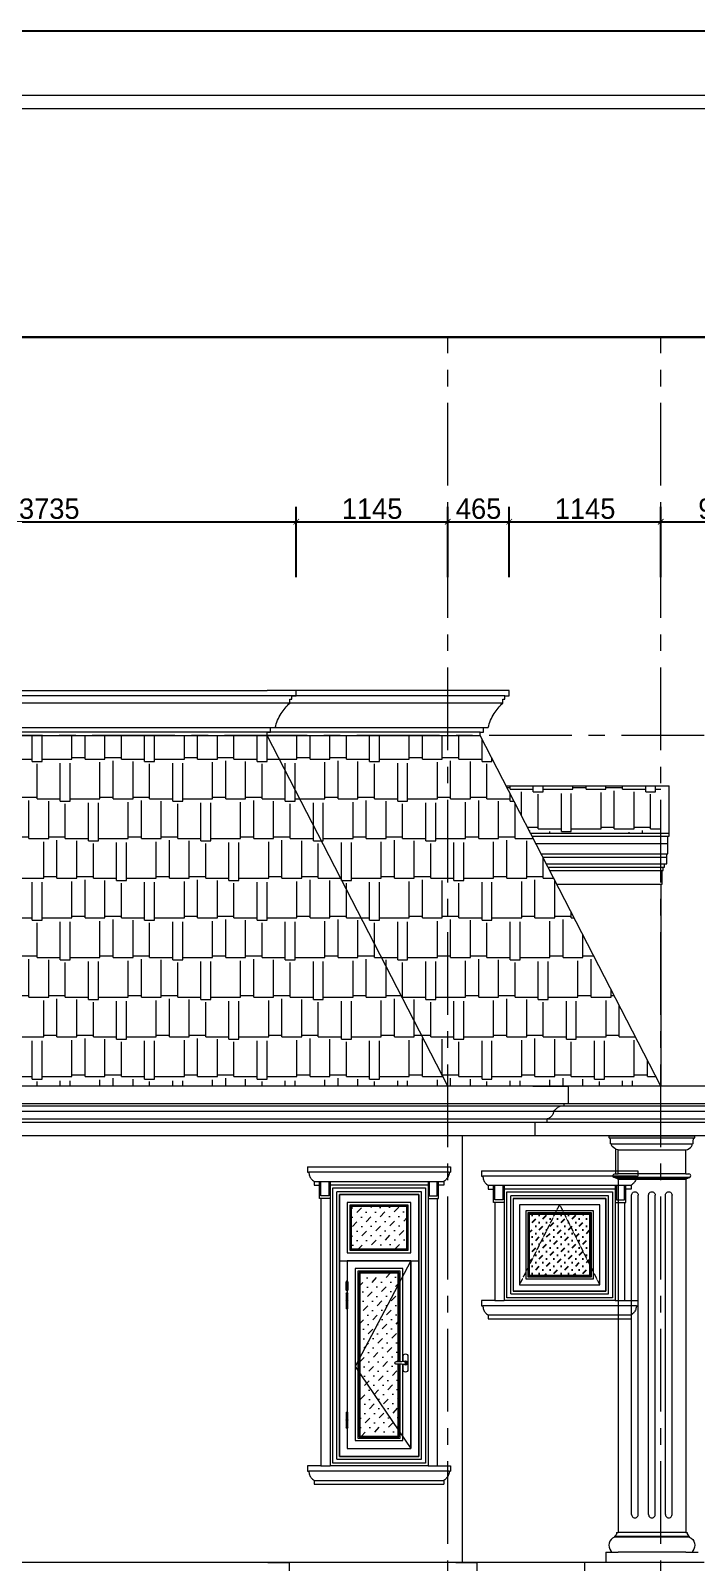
# Model space of a CAD drawing. Header units: millimetres. Extents: x 1832547 to 2001569, y -558009 to -417808.
# Drawn here: x 1925411 to 1930443, y -523644 to -512066 of the extents above; entities that cross this region are included whole.
import ezdxf

# ---------------------------------------------------------------- set-up
doc = ezdxf.new("R2010")
doc.units = ezdxf.units.MM
doc.header["$MEASUREMENT"] = 0
doc.linetypes.add('CENTER', pattern=[2, 1.25, -0.25, 0.25, -0.25])
doc.linetypes.add('HIDDEN', pattern=[9.525, 6.35, -3.175])
doc.layers.get('0').update_dxf_attribs({"linetype": 'CONTINUOUS'})
doc.layers.get('DEFPOINTS').update_dxf_attribs({"linetype": 'CONTINUOUS'})
for name, color, linetype, lineweight in [('CA. TUONG', 30, 'CONTINUOUS', 30), ('CA.dim 08', 8, 'CONTINUOUS', 13), ('CA.khuat 75', 75, 'HIDDEN', 9), ('CA.manh 08', 8, 'CONTINUOUS', 9), ('CA.noi that 15', 15, 'CONTINUOUS', 9), ('CA.thay 145', 145, 'CONTINUOUS', 18), ('CA.tim 67', 67, 'CENTER', 9), ('CA.vat lieu 08', 8, 'CONTINUOUS', 5), ('CA_manh 08', 8, 'CONTINUOUS', 9)]:
    doc.layers.add(name, color=color, linetype=linetype, lineweight=lineweight)
doc.layers.add('HACH', color=250, linetype='CONTINUOUS')
doc.styles.get("Standard").update_dxf_attribs({"font": 'roman.shx'})
doc.dimstyles.new('CA 70', dxfattribs={"dimscale": 0.7, "dimtxt": 220, "dimasz": 60, "dimexe": 160, "dimexo": 0, "dimgap": 30, "dimtad": 1, "dimdec": 0, "dimrnd": 5, "dimzin": 0, "dimdsep": 46, "dimtxsty": 'Standard', "dimblk": 'ARCHTICK', "dimcen": 0.09, "dimdle": 160, "dimclrd": 256, "dimclre": 256, "dimclrt": 255, "dimadec": 0, "dimazin": 0, "dimtfac": 1, "dimtdec": 0, "dimtix": 1, "dimtmove": 2, "dimatfit": 3, "dimldrblk": 'DOT', "dimfxl": 600, "dimfxlon": 1, "dimtolj": 1, "dimtzin": 0, "dimarcsym": 0})

# ---------------------------------------------------------------- blocks, each defined once
blk = doc.blocks.new('A$C2d76a15f')
at = {"color": 4, "linetype": 'Continuous', "lineweight": 18}
blk.add_line((27498, 19313), (1212, 19313), dxfattribs=at)
blk.add_line((27405, 19220), (1306, 19220))
at = {"layer": 'DEFPOINTS', "ltscale": 600}
blk.add_line((0, 19765), (27951, 19765), dxfattribs=at)
blk = doc.blocks.new('_ArchTick')
at = {"color": 1, "linetype": 'ByBlock', "const_width": 0.15}
blk.add_lwpolyline([(-0.5, -0.5), (0.5, 0.5)], dxfattribs=at)
blk = doc.blocks.new('*D170')
at = {"layer": 'CA.manh 08', "lineweight": -2, "transparency": 16777216}
for p, q in [((1931498, -517054), (1932030, -517054)), ((1931918, -517054), (1931918, -517012)), ((1931918, -517054), (1931918, -517394)), ((1931498, -517394), (1932030, -517394)), ((1931918, -517394), (1931918, -517436))]:
    blk.add_line(p, q, dxfattribs=at)
at = {"layer": 'DEFPOINTS', "color": 0, "transparency": 16777216}
for p in [(1928501, -517054), (1928564, -517394), (1931918, -517394)]:
    blk.add_point(p, dxfattribs=at)
at = {"layer": 'CA.manh 08', "lineweight": -2, "transparency": 16777216, "xscale": 42, "yscale": 42, "zscale": 42}
for p, rotation in [((1931918, -517054), 270), ((1931918, -517394), 90)]:
    blk.add_blockref('_ArchTick', p, dxfattribs=dict(at, rotation=rotation))
at = {"layer": 'CA.manh 08', "color": 255, "transparency": 16777216, "insert": (1931820, -517224), "char_height": 154, "attachment_point": 5, "rotation": 90}
blk.add_mtext('\\A1;340', dxfattribs=at)
blk = doc.blocks.new('_DOT')
at = {"color": 1, "linetype": 'ByBlock'}
blk.add_line((-0.5, 0), (-1, 0), dxfattribs=at)
at = {"color": 1, "linetype": 'ByBlock', "const_width": 0.5}
blk.add_lwpolyline([(-0.25, 0, 1), (0.25, 0, 1)], format="xyb", close=True, dxfattribs=at)
blk = doc.blocks.new('*D171')
at = {"layer": 'CA.manh 08', "lineweight": -2, "transparency": 16777216}
for p, q in [((1931918, -517282), (1931918, -520156)), ((1931498, -517394), (1932030, -517394)), ((1931498, -520044), (1932030, -520044))]:
    blk.add_line(p, q, dxfattribs=at)
at = {"layer": 'DEFPOINTS', "color": 0, "transparency": 16777216}
for p in [(1928564, -517394), (1931294, -520044), (1931918, -520044)]:
    blk.add_point(p, dxfattribs=at)
at = {"layer": 'CA.manh 08', "lineweight": -2, "transparency": 16777216, "xscale": 42, "yscale": 42, "zscale": 42}
for p, rotation in [((1931918, -517394), 90), ((1931918, -520044), 270)]:
    blk.add_blockref('_ArchTick', p, dxfattribs=dict(at, rotation=rotation))
at = {"layer": 'CA.manh 08', "color": 255, "transparency": 16777216, "insert": (1931820, -518719), "char_height": 154, "attachment_point": 5, "rotation": 90}
blk.add_mtext('\\A1;2650', dxfattribs=at)
blk = doc.blocks.new('A$C19d361f2')
at = {"layer": 'CA.thay 145'}
for p, q in [((0, 1120), (0, 1080)), ((0, 1120), (1180, 1120)), ((0, 1080), (10, 1080)), ((10, 1080), (10, 1073)), ((1170, 1080), (10, 1080)), ((10, 1073), (11, 1066)), ((11, 1066), (12, 1059)), ((12, 1059), (14, 1052)), ((14, 1052), (17, 1046)), ((17, 1046), (20, 1039)), ((1163, 1046), (1159, 1039)), ((1165, 1052), (1163, 1046)), ((1167, 1059), (1165, 1052)), ((1169, 1066), (1167, 1059)), ((1170, 1073), (1169, 1066)), ((1170, 1080), (1170, 1073)), ((1170, 1080), (1180, 1080)), ((1180, 1120), (1180, 1080)), ((20, 1039), (24, 1034)), ((24, 1034), (28, 1028)), ((28, 1028), (33, 1023)), ((33, 1023), (38, 1018)), ((38, 1018), (44, 1014)), ((44, 1014), (50, 1010)), ((50, 1010), (90, 1010)), ((50, 1010), (50, 980)), ((50, 980), (90, 980)), ((90, 980), (90, 1010)), ((90, 1010), (100, 1010)), ((90, 880), (90, 980)), ((100, 1010), (160, 1010)), ((160, 1010), (170, 1010)), ((170, 1010), (1010, 1010)), ((170, 1010), (170, 980)), ((1010, 980), (170, 980)), ((170, 980), (170, 880)), ((1010, 1010), (1020, 1010)), ((1010, 1010), (1010, 980)), ((1010, 980), (1010, 880)), ((1020, 1010), (1080, 1010)), ((1080, 1010), (1090, 1010)), ((1090, 1010), (1130, 1010)), ((1090, 980), (1090, 1010)), ((1090, 880), (1090, 980)), ((1130, 980), (1090, 980)), ((1136, 1014), (1130, 1010)), ((1130, 1010), (1130, 980)), ((1141, 1018), (1136, 1014)), ((1147, 1023), (1141, 1018)), ((1151, 1028), (1147, 1023)), ((1156, 1034), (1151, 1028)), ((1159, 1039), (1156, 1034)), ((100, 880), (90, 880)), ((100, 880), (100, 140)), ((170, 880), (100, 880)), ((170, 880), (170, 140)), ((240, 210), (240, 910)), ((240, 910), (940, 910)), ((940, 910), (940, 210)), ((1010, 880), (1080, 880)), ((1010, 880), (1010, 140)), ((1080, 880), (1090, 880)), ((1080, 880), (1080, 140)), ((100, 140), (0, 140)), ((0, 140), (0, 100)), ((100, 140), (170, 140)), ((1010, 140), (170, 140)), ((940, 210), (240, 210)), ((1010, 140), (1080, 140)), ((1080, 140), (1180, 140)), ((1180, 140), (1180, 100)), ((0, 100), (10, 100)), ((10, 100), (10, 93)), ((1170, 100), (10, 100)), ((10, 93), (11, 86)), ((11, 86), (12, 79)), ((12, 79), (14, 72)), ((14, 72), (17, 66)), ((17, 66), (20, 59)), ((20, 59), (24, 54)), ((24, 54), (28, 48)), ((28, 48), (33, 43)), ((33, 43), (38, 38)), ((38, 38), (44, 34)), ((44, 34), (50, 30)), ((50, 30), (50, 0)), ((50, 30), (1130, 30)), ((50, 0), (1130, 0)), ((1136, 34), (1130, 30)), ((1130, 30), (1130, 0)), ((1141, 38), (1136, 34)), ((1147, 43), (1141, 38)), ((1151, 48), (1147, 43)), ((1156, 54), (1151, 48)), ((1159, 59), (1156, 54)), ((1163, 66), (1159, 59)), ((1165, 72), (1163, 66)), ((1167, 79), (1165, 72)), ((1169, 86), (1167, 79)), ((1170, 93), (1169, 86)), ((1170, 100), (1170, 93)), ((1170, 100), (1180, 100))]:
    blk.add_line(p, q, dxfattribs=at)
at = {"layer": 'CA_manh 08'}
for p, q in [((100, 900), (100, 1010)), ((160, 1010), (160, 900)), ((190, 960), (990, 960)), ((190, 160), (190, 960)), ((220, 190), (220, 930)), ((960, 930), (220, 930)), ((960, 190), (960, 930)), ((990, 960), (990, 160)), ((1020, 1010), (1020, 900)), ((1080, 900), (1080, 1010)), ((160, 900), (100, 900)), ((1020, 900), (1080, 900)), ((990, 160), (190, 160)), ((220, 190), (960, 190))]:
    blk.add_line(p, q, dxfattribs=at)
blk = doc.blocks.new('nfbkdc')
at = {"layer": 'HACH'}
h = blk.add_hatch(dxfattribs=at)
h.set_pattern_fill('MUDST', color=256, scale=200, angle=45, style=0)
h.set_pattern_definition([(45, (874984.91, -680701), (35.3553, 106.066), [50, -50, 0, -50, 0, -50])])
h.paths.add_polyline_path([(874895, -681001), (875485, -681001), (875485, -680411), (874895, -680411)])
at = {"layer": 'CA.khuat 75', "ltscale": 0.4}
blk.add_lwpolyline([(874800, -681096), (875190, -680316), (875580, -681096)], dxfattribs=at)
at = {"layer": 'CA.noi that 15'}
blk.add_lwpolyline([(874880, -681016), (875500, -681016), (875500, -680396), (874880, -680396)], close=True, dxfattribs=at)
at = {"layer": 'CA.thay 145'}
for points in [[(874740, -681156), (875640, -681156), (875640, -680256), (874740, -680256)], [(874800, -681096), (875580, -681096), (875580, -680316), (874800, -680316)], [(874860, -681036), (875520, -681036), (875520, -680376), (874860, -680376)]]:
    blk.add_lwpolyline(points, close=True, dxfattribs=at)
at = {"layer": 'CA.vat lieu 08'}
for points in [[(874890, -681006), (875490, -681006), (875490, -680406), (874890, -680406)], [(874895, -681001), (875485, -681001), (875485, -680411), (874895, -680411)]]:
    blk.add_lwpolyline(points, close=True, dxfattribs=at)
blk = doc.blocks.new('A$C023b7539')
at = {"layer": 'CA.thay 145'}
for p, q in [((0, 2400), (0, 2360)), ((0, 2400), (1080, 2400)), ((0, 2360), (10, 2360)), ((10, 2360), (10, 2353)), ((1070, 2360), (10, 2360)), ((10, 2353), (11, 2346)), ((11, 2346), (12, 2339)), ((12, 2339), (14, 2332)), ((14, 2332), (17, 2326)), ((17, 2326), (20, 2319)), ((20, 2319), (24, 2314)), ((1059, 2319), (1056, 2314)), ((1063, 2326), (1059, 2319)), ((1065, 2332), (1063, 2326)), ((1067, 2339), (1065, 2332)), ((1069, 2346), (1067, 2339)), ((1070, 2353), (1069, 2346)), ((1070, 2360), (1070, 2353)), ((1070, 2360), (1080, 2360)), ((1080, 2400), (1080, 2360)), ((24, 2314), (28, 2308)), ((28, 2308), (33, 2303)), ((33, 2303), (38, 2298)), ((38, 2298), (44, 2294)), ((44, 2294), (50, 2290)), ((50, 2290), (90, 2290)), ((50, 2290), (50, 2260)), ((50, 2260), (90, 2260)), ((90, 2260), (90, 2290)), ((90, 2290), (100, 2290)), ((90, 2160), (90, 2260)), ((100, 2290), (160, 2290)), ((160, 2290), (170, 2290)), ((170, 2290), (910, 2290)), ((170, 2290), (170, 2260)), ((910, 2260), (170, 2260)), ((170, 2260), (170, 2160)), ((910, 2290), (920, 2290)), ((910, 2290), (910, 2260)), ((910, 2260), (910, 2160)), ((920, 2290), (980, 2290)), ((980, 2290), (990, 2290)), ((990, 2290), (1030, 2290)), ((990, 2260), (990, 2290)), ((990, 2160), (990, 2260)), ((1030, 2260), (990, 2260)), ((1036, 2294), (1030, 2290)), ((1030, 2290), (1030, 2260)), ((1041, 2298), (1036, 2294)), ((1047, 2303), (1041, 2298)), ((1051, 2308), (1047, 2303)), ((1056, 2314), (1051, 2308)), ((100, 2160), (90, 2160)), ((100, 2160), (100, 140)), ((170, 2160), (100, 2160)), ((170, 2160), (170, 140)), ((240, 210), (240, 2190)), ((240, 2190), (840, 2190)), ((840, 2190), (840, 210)), ((910, 2160), (980, 2160)), ((910, 2160), (910, 140)), ((980, 2160), (990, 2160)), ((980, 2160), (980, 140)), ((100, 140), (0, 140)), ((0, 140), (0, 100)), ((100, 140), (170, 140)), ((910, 140), (170, 140)), ((840, 210), (240, 210)), ((910, 140), (980, 140)), ((980, 140), (1080, 140)), ((1080, 140), (1080, 100)), ((0, 100), (10, 100)), ((10, 100), (10, 93)), ((1070, 100), (10, 100)), ((10, 93), (11, 86)), ((11, 86), (12, 79)), ((12, 79), (14, 72)), ((14, 72), (17, 66)), ((17, 66), (20, 59)), ((20, 59), (24, 54)), ((24, 54), (28, 48)), ((28, 48), (33, 43)), ((33, 43), (38, 38)), ((38, 38), (44, 34)), ((44, 34), (50, 30)), ((50, 30), (50, 0)), ((50, 30), (1030, 30)), ((50, 0), (1030, 0)), ((1036, 34), (1030, 30)), ((1030, 30), (1030, 0)), ((1041, 38), (1036, 34)), ((1047, 43), (1041, 38)), ((1051, 48), (1047, 43)), ((1056, 54), (1051, 48)), ((1059, 59), (1056, 54)), ((1063, 66), (1059, 59)), ((1065, 72), (1063, 66)), ((1067, 79), (1065, 72)), ((1069, 86), (1067, 79)), ((1070, 93), (1069, 86)), ((1070, 100), (1070, 93)), ((1070, 100), (1080, 100))]:
    blk.add_line(p, q, dxfattribs=at)
at = {"layer": 'CA_manh 08'}
for p, q in [((100, 2180), (100, 2290)), ((160, 2290), (160, 2180)), ((190, 2240), (890, 2240)), ((190, 160), (190, 2240)), ((220, 190), (220, 2210)), ((860, 2210), (220, 2210)), ((860, 190), (860, 2210)), ((890, 2240), (890, 160)), ((920, 2290), (920, 2180)), ((980, 2180), (980, 2290)), ((160, 2180), (100, 2180)), ((920, 2180), (980, 2180)), ((890, 160), (190, 160)), ((220, 190), (860, 190))]:
    blk.add_line(p, q, dxfattribs=at)
blk = doc.blocks.new('A$C20F25EA7')
blk.add_wipeout([(18.8, 9.9), (25.1, 7), (60.1, 7), (65, 4.9), (67.1, 0), (65.1, -4.9), (60.1, -7), (25.1, -7), (18.8, -9.9), (0, -9.9), (-7, -7), (-9.9, 0), (-7, 7), (0, 9.9)]).dxf.layer = 'CA.vat lieu 08'
at = {"layer": 'CA.vat lieu 08', "ltscale": 0.5}
for p, q in [((0, 9.9), (18.8, 9.9)), ((18.8, 9.9), (24.6, 7.2)), ((25.5, 7), (60.1, 7)), ((0, -9.9), (18.8, -9.9)), ((19.7, -9.7), (24.6, -7.2)), ((25.5, -7), (60.1, -7))]:
    blk.add_line(p, q, dxfattribs=at)
for points in [[(-15.4, 42), (-15.4, -42)], [(15.4, 9.9), (15.4, 42)], [(15.4, -42), (15.4, -9.9)]]:
    blk.add_lwpolyline(points, dxfattribs=at)
blk.add_circle((0, 0), 2.8, dxfattribs=at)
for centre, radius, start, end in [((0, 42), 15.4, 0, 180), ((0, 0), 13.3, 48.25899, 311.74101), ((0, 0), 9.92, 90, 270), ((25.5, 8.9), 1.92, 242.80733, 270), ((60.1, 0), 6.96, 270, 90), ((0, -42), 15.4, 180, 0), ((18.8, -8), 1.92, 270, 297.19267), ((25.5, -8.9), 1.92, 90, 117.19267)]:
    blk.add_arc(centre, radius, start, end, dxfattribs=at)
blk = doc.blocks.new('BANLE')
at = {"layer": 'CA.noi that 15'}
for p, q in [((0, 69), (12, 69)), ((0, 38), (0, 69)), ((0, 38), (12, 38)), ((0, 6), (0, 36)), ((12, 36), (0, 36)), ((12, 6), (0, 6)), ((4, 38), (8, 38)), ((4, 36), (4, 38)), ((8, 36), (4, 36)), ((8, 38), (8, 36)), ((12, 69), (12, 38)), ((12, 36), (12, 6))]:
    blk.add_line(p, q, dxfattribs=at)
for centre, start, end in [((6, 69), 0, 180), ((6, 6), 180, 0)]:
    blk.add_arc(centre, 6, start, end, dxfattribs=at)
blk = doc.blocks.new('A$C4028134e')
at = {"layer": 'CA.khuat 75', "ltscale": 200}
blk.add_lwpolyline([(540, 1480), (120, 680), (540, 60)], dxfattribs=at)
at = {"layer": 'CA.noi that 15'}
for points in [[(80, 1560), (520, 1560), (520, 1900), (80, 1900)], [(140, 140), (460, 140), (460, 1400), (140, 1400)]]:
    blk.add_lwpolyline(points, close=True, dxfattribs=at)
at = {"layer": 'CA.thay 145'}
for points in [[(0, 0), (600, 0), (600, 1980), (0, 1980)], [(0, 1480), (600, 1480), (600, 1980), (0, 1980)], [(60, 1540), (540, 1540), (540, 1920), (60, 1920)], [(60, 60), (540, 60), (540, 1480), (60, 1480)], [(540, 60), (540, 1480), (60, 1480), (60, 60)], [(60, 60), (540, 60), (540, 1480), (60, 1480)], [(120, 120), (480, 120), (480, 1420), (120, 1420)]]:
    blk.add_lwpolyline(points, close=True, dxfattribs=at)
for points in [[(0, 1480), (0, 120)], [(60, 1480), (60, 60)], [(540, 1480), (540, 60)], [(540, 1480), (540, 60)], [(600, 1480), (600, 120)]]:
    blk.add_lwpolyline(points, dxfattribs=at)
at = {"layer": 'CA.vat lieu 08'}
for points in [[(85, 1565), (515, 1565), (515, 1895), (85, 1895)], [(90, 1570), (510, 1570), (510, 1890), (90, 1890)], [(150, 150), (450, 150), (450, 1390), (150, 1390)], [(155, 155), (445, 155), (445, 1385), (155, 1385)]]:
    blk.add_lwpolyline(points, close=True, dxfattribs=at)
at = {"rotation": 180}
blk.add_blockref('BANLE', (64, 1327), dxfattribs=at)
at = {"xscale": -1}
for p in [(64, 1164), (64, 1114), (64, 263), (64, 213)]:
    blk.add_blockref('BANLE', p, dxfattribs=at)
at = {"extrusion": (0, 0, -1), "xscale": 1.200000000186265, "yscale": 1.200000000186265, "zscale": -1.200000000186265}
blk.add_blockref('A$C20F25EA7', (-500, 707), dxfattribs=at)
at = {"layer": 'CA.dim 08'}
h = blk.add_hatch(dxfattribs=at)
h.set_pattern_fill('MUDST', color=256, scale=200, angle=46)
h.set_pattern_definition([(46, (-780015.38, -788244.513), (33.498847, 106.6668986), [50, -50, 0, -50, 0, -50])])
h.paths.add_polyline_path([(90, 1570), (510, 1570), (510, 1890), (90, 1890)])
h.paths.add_polyline_path([(155, 155), (445, 155), (445, 1385), (155, 1385)])
blk = doc.blocks.new('*D606')
at = {"layer": 'CA.dim 08', "lineweight": -2, "transparency": 16777216}
for p, q in [((1923684, -516198), (1923684, -515666)), ((1927419, -516198), (1927419, -515666)), ((1923572, -515778), (1927531, -515778))]:
    blk.add_line(p, q, dxfattribs=at)
at = {"layer": 'DEFPOINTS', "color": 0, "transparency": 16777216}
for p in [(1927419, -515778), (1923684, -516842), (1927419, -517054)]:
    blk.add_point(p, dxfattribs=at)
at = {"layer": 'CA.dim 08', "lineweight": -2, "transparency": 16777216, "xscale": 42, "yscale": 42, "zscale": 42, "rotation": 180}
blk.add_blockref('_ArchTick', (1923684, -515778), dxfattribs=at)
at = {"layer": 'CA.dim 08', "lineweight": -2, "transparency": 16777216, "xscale": 42, "yscale": 42, "zscale": 42}
blk.add_blockref('_ArchTick', (1927419, -515778), dxfattribs=at)
at = {"layer": 'CA.dim 08', "color": 255, "transparency": 16777216, "insert": (1925552, -515680), "char_height": 154, "attachment_point": 5}
blk.add_mtext('\\A1;3735', dxfattribs=at)
blk = doc.blocks.new('*D607')
at = {"layer": 'CA.dim 08', "lineweight": -2, "transparency": 16777216}
for p, q in [((1927419, -516198), (1927419, -515666)), ((1928564, -516198), (1928564, -515666)), ((1927307, -515778), (1928676, -515778))]:
    blk.add_line(p, q, dxfattribs=at)
at = {"layer": 'DEFPOINTS', "color": 0, "transparency": 16777216}
for p in [(1928564, -515778), (1928564, -516345), (1927419, -517054)]:
    blk.add_point(p, dxfattribs=at)
at = {"layer": 'CA.dim 08', "lineweight": -2, "transparency": 16777216, "xscale": 42, "yscale": 42, "zscale": 42, "rotation": 180}
blk.add_blockref('_ArchTick', (1927419, -515778), dxfattribs=at)
at = {"layer": 'CA.dim 08', "lineweight": -2, "transparency": 16777216, "xscale": 42, "yscale": 42, "zscale": 42}
blk.add_blockref('_ArchTick', (1928564, -515778), dxfattribs=at)
at = {"layer": 'CA.dim 08', "color": 255, "transparency": 16777216, "insert": (1927992, -515680), "char_height": 154, "attachment_point": 5}
blk.add_mtext('\\A1;1145', dxfattribs=at)
blk = doc.blocks.new('*D608')
at = {"layer": 'CA.dim 08', "lineweight": -2, "transparency": 16777216}
for p, q in [((1928564, -516198), (1928564, -515666)), ((1929029, -516198), (1929029, -515666)), ((1928452, -515778), (1929141, -515778))]:
    blk.add_line(p, q, dxfattribs=at)
at = {"layer": 'DEFPOINTS', "color": 0, "transparency": 16777216}
for p in [(1929029, -515778), (1928564, -516345), (1929029, -517054)]:
    blk.add_point(p, dxfattribs=at)
at = {"layer": 'CA.dim 08', "lineweight": -2, "transparency": 16777216, "xscale": 42, "yscale": 42, "zscale": 42, "rotation": 180}
blk.add_blockref('_ArchTick', (1928564, -515778), dxfattribs=at)
at = {"layer": 'CA.dim 08', "lineweight": -2, "transparency": 16777216, "xscale": 42, "yscale": 42, "zscale": 42}
blk.add_blockref('_ArchTick', (1929029, -515778), dxfattribs=at)
at = {"layer": 'CA.dim 08', "color": 255, "transparency": 16777216, "insert": (1928797, -515680), "char_height": 154, "attachment_point": 5}
blk.add_mtext('\\A1;465', dxfattribs=at)
blk = doc.blocks.new('*D609')
at = {"layer": 'CA.dim 08', "lineweight": -2, "transparency": 16777216}
for p, q in [((1929029, -516198), (1929029, -515666)), ((1930174, -516198), (1930174, -515666)), ((1928917, -515778), (1930286, -515778))]:
    blk.add_line(p, q, dxfattribs=at)
at = {"layer": 'DEFPOINTS', "color": 0, "transparency": 16777216}
for p in [(1930174, -515778), (1930174, -516756), (1929029, -517054)]:
    blk.add_point(p, dxfattribs=at)
at = {"layer": 'CA.dim 08', "lineweight": -2, "transparency": 16777216, "xscale": 42, "yscale": 42, "zscale": 42, "rotation": 180}
blk.add_blockref('_ArchTick', (1929029, -515778), dxfattribs=at)
at = {"layer": 'CA.dim 08', "lineweight": -2, "transparency": 16777216, "xscale": 42, "yscale": 42, "zscale": 42}
blk.add_blockref('_ArchTick', (1930174, -515778), dxfattribs=at)
at = {"layer": 'CA.dim 08', "color": 255, "transparency": 16777216, "insert": (1929602, -515680), "char_height": 154, "attachment_point": 5}
blk.add_mtext('\\A1;1145', dxfattribs=at)
blk = doc.blocks.new('*D610')
at = {"layer": 'CA.dim 08', "lineweight": -2, "transparency": 16777216}
for p, q in [((1930174, -516198), (1930174, -515666)), ((1931084, -516198), (1931084, -515666)), ((1930062, -515778), (1931196, -515778))]:
    blk.add_line(p, q, dxfattribs=at)
at = {"layer": 'DEFPOINTS', "color": 0, "transparency": 16777216}
for p in [(1931084, -515778), (1930174, -516756), (1931084, -520044)]:
    blk.add_point(p, dxfattribs=at)
at = {"layer": 'CA.dim 08', "lineweight": -2, "transparency": 16777216, "xscale": 42, "yscale": 42, "zscale": 42, "rotation": 180}
blk.add_blockref('_ArchTick', (1930174, -515778), dxfattribs=at)
at = {"layer": 'CA.dim 08', "lineweight": -2, "transparency": 16777216, "xscale": 42, "yscale": 42, "zscale": 42}
blk.add_blockref('_ArchTick', (1931084, -515778), dxfattribs=at)
at = {"layer": 'CA.dim 08', "color": 255, "transparency": 16777216, "insert": (1930629, -515680), "char_height": 154, "attachment_point": 5}
blk.add_mtext('\\A1;910', dxfattribs=at)

msp = doc.modelspace()

# ---------------------------------------------------------------- hatches: boundary and pattern name
at = {"layer": 'CA.vat lieu 08'}
h = msp.add_hatch(dxfattribs=at)
h.set_pattern_fill('AR-RSHKE', color=256, scale=25)
h.set_pattern_definition([(0, (-3677.44, -1571.64), (637.5, 300), [150, -125, 175, -75, 225, -100]), (0, (-3527.44, -1559.14), (637.5, 300), [125, -475, 100, -150]), (0, (-3227.44, -1590.4), (637.5, 300), [75, -775]), (90, (-3677.44, -1571.64), (-212.5, 300), [287.5, -912.5]), (90, (-3527.44, -1571.64), (-212.5, 300), [281.25, -918.75]), (90, (-3402.44, -1571.64), (-212.5, 300), [262.5, -937.5]), (90, (-3227.44, -1590.4), (-212.5, 300), [287.5, -912.5]), (90, (-3152.44, -1590.4), (-212.5, 300), [287.5, -912.5]), (90, (-2927.44, -1571.64), (-212.5, 300), [275, -925])])
h.paths.add_polyline_path([(1917949.3, -517393.6), (1920424.3, -517393.6), (1920424.3, -518704), (1919734.3, -520043.6), (1916584.3, -520043.6)])
h.paths.add_polyline_path([(1920424.3, -517393.6), (1921099.3, -517393.6), (1920424.3, -518704)], flags=17)
h.paths.add_polyline_path([(1920424.3, -518704), (1920424.3, -520043.6), (1919734.3, -520043.6)], flags=17)
h.paths.add_polyline_path([(1923684.3, -518704), (1924374.4, -520043.6), (1923684.3, -520043.6)])
h.paths.add_polyline_path([(1923009.4, -517393.6), (1923684.3, -517393.6), (1923684.3, -518704)], flags=17)
h.paths.add_polyline_path([(1923684.3, -517393.6), (1927199.4, -517393.6), (1928564.3, -520043.6), (1925284.3, -520043.6), (1925284.3, -520043.6), (1925017.5, -520043.6), (1924374.4, -520043.6), (1923684.3, -518704)])
h.paths.add_polyline_path([(1927199.4, -517393.6), (1928564.4, -517393.6), (1928564.4, -520043.6), (1928564.3, -520043.6)])
h.paths.add_polyline_path([(1928564.4, -517393.6), (1928809.3, -517393.6), (1930174.3, -520043.6), (1929474.4, -520043.6), (1929474.4, -520043.6), (1929207.5, -520043.6), (1928564.4, -520043.6)])
h = msp.add_hatch(dxfattribs=at)
h.set_pattern_fill('AR-RSHKE', color=256, scale=25)
h.set_pattern_definition([(0, (1384.55, 0.009), (637.5, 300), [150, -125, 175, -75, 225, -100]), (0, (1534.55, 12.5), (637.5, 300), [125, -475, 100, -150]), (0, (1834.55, -18.74), (637.5, 300), [75, -775]), (90, (1384.55, 0.009), (-212.5, 300), [287.5, -912.5]), (90, (1534.55, 0.009), (-212.5, 300), [281.25, -918.75]), (90, (1659.55, 0.009), (-212.5, 300), [262.5, -937.5]), (90, (1834.55, -18.74), (-212.5, 300), [287.5, -912.5]), (90, (1909.55, -18.74), (-212.5, 300), [287.5, -912.5]), (90, (2134.55, 0.009), (-212.5, 300), [275, -925])])
h.paths.add_polyline_path([(1929005.4, -517774.2), (1930174.3, -517774.2), (1930174.3, -518132.1), (1929189.8, -518132.1)])

# ---------------------------------------------------------------- linework, layer by layer
at = {"layer": 'CA. TUONG'}
msp.add_lwpolyline([(1933401.1, -514383.7), (1908111.8, -514383.7)], dxfattribs=at)
at = {"layer": 'CA.manh 08'}
for p, q in [((1929953.6, -520867.7), (1929954.5, -520861.2)), ((1929953.6, -522109.1), (1929953.6, -520867.7)), ((1929954.5, -520861.2), (1929957, -520855.2)), ((1929957, -520855.2), (1929960.9, -520850)), ((1929960.9, -520850), (1929966.1, -520846)), ((1929966.1, -520846), (1929972.1, -520843.5)), ((1929972.1, -520843.5), (1929978.6, -520842.7)), ((1929978.6, -520842.7), (1929985.1, -520843.5)), ((1929985.1, -520843.5), (1929991.1, -520846)), ((1929991.1, -520846), (1929996.3, -520850)), ((1929996.3, -520850), (1930000.3, -520855.2)), ((1930000.3, -520855.2), (1930002.8, -520861.2)), ((1930002.8, -520861.2), (1930003.6, -520867.7)), ((1930003.6, -522109.1), (1930003.6, -520867.7)), ((1930081.5, -520867.7), (1930082.4, -520861.2)), ((1930081.5, -522109.1), (1930081.5, -520867.7)), ((1930082.4, -520861.2), (1930084.9, -520855.2)), ((1930084.9, -520855.2), (1930088.9, -520850)), ((1930088.9, -520850), (1930094, -520846)), ((1930094, -520846), (1930100.1, -520843.5)), ((1930100.1, -520843.5), (1930106.5, -520842.7)), ((1930106.5, -520842.7), (1930113, -520843.5)), ((1930113, -520843.5), (1930119, -520846)), ((1930119, -520846), (1930124.2, -520850)), ((1930124.2, -520850), (1930128.2, -520855.2)), ((1930128.2, -520855.2), (1930130.7, -520861.2)), ((1930130.7, -520861.2), (1930131.5, -520867.7)), ((1930131.5, -522109.1), (1930131.5, -520867.7)), ((1930209.5, -520867.7), (1930210.3, -520861.2)), ((1930209.5, -522109.1), (1930209.5, -520867.7)), ((1930210.3, -520861.2), (1930212.8, -520855.2)), ((1930212.8, -520855.2), (1930216.8, -520850)), ((1930216.8, -520850), (1930222, -520846)), ((1930222, -520846), (1930228, -520843.5)), ((1930228, -520843.5), (1930234.5, -520842.7)), ((1930234.5, -520842.7), (1930240.9, -520843.5)), ((1930240.9, -520843.5), (1930247, -520846)), ((1930247, -520846), (1930252.1, -520850)), ((1930252.1, -520850), (1930256.1, -520855.2)), ((1930256.1, -520855.2), (1930258.6, -520861.2)), ((1930258.6, -520861.2), (1930259.5, -520867.7)), ((1930259.5, -522109.1), (1930259.5, -520867.7)), ((1929953.6, -523281.7), (1929953.6, -521828.1)), ((1930003.6, -523281.7), (1930003.6, -521828.1)), ((1930081.5, -523281.7), (1930081.5, -521828.1)), ((1930131.5, -523281.7), (1930131.5, -521828.1)), ((1930209.5, -523281.7), (1930209.5, -521828.1)), ((1930259.5, -523281.7), (1930259.5, -521828.1)), ((1929953.6, -523281.7), (1929954.5, -523288.1)), ((1929954.5, -523288.1), (1929957, -523294.2)), ((1929957, -523294.2), (1929960.9, -523299.3)), ((1929960.9, -523299.3), (1929966.1, -523303.3)), ((1929966.1, -523303.3), (1929972.1, -523305.8)), ((1929972.1, -523305.8), (1929978.6, -523306.7)), ((1929978.6, -523306.7), (1929985.1, -523305.8)), ((1929985.1, -523305.8), (1929991.1, -523303.3)), ((1929991.1, -523303.3), (1929996.3, -523299.3)), ((1929996.3, -523299.3), (1930000.3, -523294.2)), ((1930000.3, -523294.2), (1930002.8, -523288.1)), ((1930002.8, -523288.1), (1930003.6, -523281.7)), ((1930081.5, -523281.7), (1930082.4, -523288.1)), ((1930082.4, -523288.1), (1930084.9, -523294.2)), ((1930084.9, -523294.2), (1930088.9, -523299.3)), ((1930088.9, -523299.3), (1930094, -523303.3)), ((1930094, -523303.3), (1930100.1, -523305.8)), ((1930100.1, -523305.8), (1930106.5, -523306.7)), ((1930106.5, -523306.7), (1930113, -523305.8)), ((1930113, -523305.8), (1930119, -523303.3)), ((1930119, -523303.3), (1930124.2, -523299.3)), ((1930124.2, -523299.3), (1930128.2, -523294.2)), ((1930128.2, -523294.2), (1930130.7, -523288.1)), ((1930130.7, -523288.1), (1930131.5, -523281.7)), ((1930209.5, -523281.7), (1930210.3, -523288.1)), ((1930210.3, -523288.1), (1930212.8, -523294.2)), ((1930212.8, -523294.2), (1930216.8, -523299.3)), ((1930216.8, -523299.3), (1930222, -523303.3)), ((1930222, -523303.3), (1930228, -523305.8)), ((1930228, -523305.8), (1930234.5, -523306.7)), ((1930234.5, -523306.7), (1930240.9, -523305.8)), ((1930240.9, -523305.8), (1930247, -523303.3)), ((1930247, -523303.3), (1930252.1, -523299.3)), ((1930252.1, -523299.3), (1930256.1, -523294.2)), ((1930256.1, -523294.2), (1930258.6, -523288.1)), ((1930258.6, -523288.1), (1930259.5, -523281.7)), ((1930389.6, -523448.6), (1929823.5, -523448.6))]:
    msp.add_line(p, q, dxfattribs=at)
for points in [[(1928994.2, -517093.6), (1917764.5, -517093.6)], [(1928979.2, -517148.6), (1917779.5, -517148.6)], [(1917924.3, -517333.6), (1928834.3, -517333.6)], [(1928809.3, -517368.6), (1917949.3, -517368.6)], [(1931052, -520194.4), (1915706.7, -520194.4)], [(1930974.3, -520234.7), (1915784.4, -520234.6)], [(1930921.8, -520292.5), (1915836.9, -520292.5)]]:
    msp.add_lwpolyline(points, dxfattribs=at)
at = {"layer": 'CA.thay 145'}
for p, q in [((1927419.2, -517053.6), (1927199.4, -517053.6)), ((1929029.2, -517053.6), (1928809.3, -517053.6)), ((1929004.2, -517774.2), (1930236.2, -517774.2)), ((1930236.2, -518132.1), (1930236.2, -517774.2)), ((1929188.6, -518132.1), (1930236.2, -518132.1)), ((1929200.3, -518154.8), (1930227.4, -518154.8)), ((1930227.4, -518211.6), (1930227.4, -518154.8)), ((1930227.4, -518154.8), (1930236.2, -518154.8)), ((1930227.4, -518287.8), (1930227.4, -518211.6)), ((1930236.2, -518154.8), (1930236.2, -518132.1)), ((1930218.5, -518313.2), (1930218.5, -518287.8)), ((1930218.5, -518287.8), (1930227.4, -518287.8)), ((1930218.5, -518364), (1930218.5, -518313.2)), ((1929334.2, -518414.8), (1930183.2, -518414.8)), ((1930183.2, -518516.4), (1930183.2, -518414.8)), ((1930183.2, -518414.8), (1930192, -518414.8)), ((1930192, -518389.4), (1930200.9, -518389.4)), ((1930192, -518414.8), (1930192, -518389.4)), ((1930200.9, -518389.4), (1930200.9, -518364)), ((1930200.9, -518364), (1930218.5, -518364)), ((1929386.5, -518516.4), (1930174.3, -518516.4)), ((1930174.3, -518516.4), (1930183.2, -518516.4)), ((1930174.3, -518516.4), (1930174.3, -520043.6)), ((1929782.7, -520420.8), (1929780.4, -520420.8)), ((1929782.7, -520435), (1929782.7, -520420.8)), ((1929782.7, -520420.8), (1930430.4, -520420.8)), ((1930430.4, -520435), (1930430.4, -520420.8)), ((1929787.2, -520438.2), (1929782.7, -520435)), ((1929790.7, -520442.1), (1929787.2, -520438.2)), ((1929792.8, -520446.5), (1929790.7, -520442.1)), ((1929793.5, -520451.2), (1929792.8, -520446.5)), ((1929793.5, -520479.5), (1929793.5, -520451.2)), ((1929799, -520479.5), (1929793.5, -520479.5)), ((1929802, -520489.9), (1929799, -520479.5)), ((1929807.7, -520499.7), (1929802, -520489.9)), ((1929815.7, -520508.5), (1929807.7, -520499.7)), ((1929825.8, -520516), (1929815.7, -520508.5)), ((1929834.4, -520520.3), (1929825.8, -520516)), ((1929834.4, -520707.2), (1929834.4, -520520.3)), ((1929837.6, -520521.9), (1929834.4, -520520.3)), ((1929850.7, -520526.1), (1929837.6, -520521.9)), ((1929850.7, -520707.2), (1929850.7, -520526.1)), ((1929850.7, -520526.1), (1930362.4, -520526.1)), ((1930362.4, -520526.1), (1930375.5, -520521.9)), ((1930362.4, -520707.2), (1930362.4, -520526.1)), ((1930375.5, -520521.9), (1930387.3, -520516)), ((1930387.3, -520516), (1930397.4, -520508.5)), ((1930397.4, -520508.5), (1930405.4, -520499.7)), ((1930405.4, -520499.7), (1930411.1, -520489.9)), ((1930411.1, -520489.9), (1930414.1, -520479.5)), ((1930419.5, -520479.5), (1930414.1, -520479.5)), ((1930419.5, -520451.2), (1930420.3, -520446.5)), ((1930419.5, -520479.5), (1930419.5, -520451.2)), ((1930420.3, -520446.5), (1930422.4, -520442.1)), ((1930422.4, -520442.1), (1930425.9, -520438.2)), ((1930425.9, -520438.2), (1930430.4, -520435)), ((1929812.7, -520721.2), (1929814.6, -520714.2)), ((1929814.6, -520728.2), (1929812.7, -520721.2)), ((1929814.6, -520714.2), (1929819.5, -520709.1)), ((1929819.5, -520733.3), (1929814.6, -520728.2)), ((1929819.5, -520709.1), (1929826.3, -520707.2)), ((1929826.3, -520735.1), (1929819.5, -520733.3)), ((1929826.3, -520707.2), (1929834.4, -520707.2)), ((1929831.8, -520735.1), (1929826.3, -520735.1)), ((1929831.8, -520739.2), (1929831.8, -520735.1)), ((1929834.4, -520739.8), (1929831.8, -520739.2)), ((1929834.4, -520707.2), (1929850.7, -520707.2)), ((1929837.1, -520740.4), (1929834.4, -520739.8)), ((1929842.1, -520742.4), (1929837.1, -520740.4)), ((1929846.6, -520745.3), (1929842.1, -520742.4)), ((1929850.7, -520749), (1929846.6, -520745.3)), ((1930362.4, -520707.2), (1929850.7, -520707.2)), ((1929850.7, -520740.4), (1929850.7, -520742.4)), ((1929850.7, -520749), (1929850.7, -522109.1)), ((1930362.4, -520749), (1929850.7, -520749)), ((1930362.4, -520707.2), (1930386.7, -520707.2)), ((1930362.4, -520740.4), (1930362.4, -520742.4)), ((1930362.4, -520749), (1930366.4, -520745.3)), ((1930362.4, -520749), (1930362.4, -522109.1)), ((1930366.4, -520745.3), (1930371, -520742.4)), ((1930371, -520742.4), (1930376, -520740.4)), ((1930376, -520740.4), (1930381.3, -520739.2)), ((1930381.3, -520739.2), (1930381.3, -520735.1)), ((1930386.7, -520735.1), (1930381.3, -520735.1)), ((1930393.5, -520709.1), (1930386.7, -520707.2)), ((1930386.7, -520735.1), (1930393.5, -520733.3)), ((1930398.5, -520714.2), (1930393.5, -520709.1)), ((1930393.5, -520733.3), (1930398.5, -520728.2)), ((1930400.4, -520721.2), (1930398.5, -520714.2)), ((1930398.5, -520728.2), (1930400.4, -520721.2)), ((1929850.7, -521828.1), (1929850.7, -523418.6)), ((1930362.4, -521828.1), (1930362.4, -523418.6)), ((1929835.6, -523435.8), (1929830.4, -523443)), ((1929838.8, -523427.5), (1929835.6, -523435.8)), ((1929839.8, -523418.6), (1929838.8, -523427.5)), ((1929839.8, -523418.6), (1929850.7, -523418.6)), ((1930362.4, -523418.6), (1929850.7, -523418.6)), ((1930362.4, -523418.6), (1930373.3, -523418.6)), ((1930373.3, -523418.6), (1930374.2, -523427.5)), ((1930374.2, -523427.5), (1930377.5, -523435.8)), ((1930377.5, -523435.8), (1930382.7, -523443)), ((1929783.6, -523498.3), (1929781.6, -523513.6)), ((1929781.6, -523513.6), (1929783.4, -523529)), ((1929783.4, -523529), (1929788.7, -523543.5)), ((1929789.2, -523483.9), (1929783.6, -523498.3)), ((1929788.7, -523543.5), (1929797.4, -523556.3)), ((1929798.1, -523471.3), (1929789.2, -523483.9)), ((1929809.7, -523461.1), (1929798.1, -523471.3)), ((1929823.5, -523454), (1929809.7, -523461.1)), ((1929830.4, -523443), (1929823.5, -523448.6)), ((1929823.5, -523448.6), (1929823.5, -523454)), ((1930389.6, -523454), (1929823.5, -523454)), ((1930382.7, -523443), (1930389.6, -523448.6)), ((1930389.6, -523448.6), (1930389.6, -523454)), ((1930389.6, -523454), (1930403.3, -523461.1)), ((1930403.3, -523461.1), (1930415, -523471.3)), ((1930415, -523471.3), (1930423.9, -523483.9)), ((1930424.4, -523543.5), (1930415.7, -523556.3)), ((1930423.9, -523483.9), (1930429.4, -523498.3)), ((1930429.7, -523529), (1930424.4, -523543.5)), ((1930429.4, -523498.3), (1930431.4, -523513.6)), ((1930431.4, -523513.6), (1930429.7, -523529)), ((1929757.7, -523565.6), (1929757.7, -523643.6)), ((1929757.7, -523565.6), (1929793.5, -523565.6)), ((1929796.6, -523564.7), (1929793.5, -523565.6)), ((1929793.5, -523565.6), (1929827, -523565.6)), ((1929798.6, -523562.2), (1929796.6, -523564.7)), ((1929797.4, -523556.3), (1929798.9, -523559.1)), ((1929798.9, -523559.1), (1929798.6, -523562.2)), ((1929827, -523565.6), (1929827.2, -523564.7)), ((1929827, -523565.6), (1929850.7, -523565.6)), ((1929850.7, -523565.6), (1929850.7, -523564.7)), ((1930362.4, -523565.6), (1929850.7, -523565.6)), ((1930362.4, -523565.6), (1930362.4, -523564.7)), ((1930362.4, -523565.6), (1930386.1, -523565.6)), ((1930386.1, -523565.6), (1930385.9, -523564.7)), ((1930386.1, -523565.6), (1930419.5, -523565.6)), ((1930415.7, -523556.3), (1930414.2, -523559.1)), ((1930414.2, -523559.1), (1930414.5, -523562.2)), ((1930414.5, -523562.2), (1930416.5, -523564.7)), ((1930416.5, -523564.7), (1930419.5, -523565.6)), ((1930419.5, -523565.6), (1930455.4, -523565.6))]:
    msp.add_line(p, q, dxfattribs=at)
for points in [[(1917949.3, -517053.6), (1927199.4, -517053.6)], [(1928809.3, -517053.6), (1927419.2, -517053.6)], [(1917949.3, -517393.6), (1928809.3, -517393.6)], [(1928564.4, -520043.6), (1927199.4, -517393.6)], [(1930174.3, -520043.6), (1928809.3, -517393.6)], [(1929004.2, -517774.2), (1930236.2, -517774.2)], [(1931084.3, -520043.6), (1915674.3, -520043.6)], [(1929207.5, -520043.6), (1929207.5, -520043.6), (1929474.4, -520043.6), (1929474.4, -520177.7), (1929442, -520177.7), (1929442, -520194.4), (1929423.5, -520194.4), (1929417.1, -520196.1), (1929410.8, -520198.3), (1929404.7, -520200.9), (1929398.7, -520203.9), (1929393, -520207.2), (1929387.5, -520211), (1929382.2, -520215.1), (1929377.3, -520219.5), (1929372.6, -520224.3), (1929368.3, -520229.3), (1929364.3, -520234.6), (1929363.6, -520239.2), (1929362.6, -520243.7), (1929361.2, -520248.2), (1929359.6, -520252.5), (1929357.7, -520256.7), (1929355.5, -520260.8), (1929353, -520264.7), (1929350.3, -520268.4), (1929347.3, -520271.9), (1929344, -520275.2), (1929340.6, -520278.3), (1929336.9, -520281.2), (1929333.1, -520283.8), (1929329.1, -520286.1), (1929325, -520288.1), (1929320.7, -520289.9), (1929316.3, -520291.3), (1929311.8, -520292.5), (1929311.8, -520318.7), (1929288.6, -520318.8), (1929222.5, -520318.8), (1929222.5, -520420.8), (1929207.5, -520420.8), (1929207.5, -520420.8)], [(1931084.3, -520177.7), (1915674.3, -520177.7)], [(1930832.5, -520318.8), (1915926.2, -520318.8)], [(1930817.5, -520420.8), (1915926.2, -520420.8)], [(1928674.4, -523643.6), (1928674.4, -520420.8)], [(1930284.3, -523643.6), (1924198.4, -523643.6)], [(1927204.4, -523643.6), (1927364.4, -523643.6), (1927364.4, -523718.6), (1927349.4, -523718.6), (1927349.4, -523722.6), (1927348.9, -523726.6), (1927347.9, -523730.5), (1927346.2, -523734.2), (1927344.1, -523737.6), (1927341.4, -523740.7), (1927338.4, -523743.3), (1927335, -523745.4), (1927331.3, -523747.1), (1927327.4, -523748.2), (1927323.4, -523748.7), (1927319.4, -523748.7), (1927319.4, -523763.6), (1927279.4, -523763.6), (1927279.4, -523943.6), (1927329.4, -523943.6), (1927329.4, -523993.6), (1927204.4, -523993.6)], [(1928624.4, -523643.6), (1928784.4, -523643.6), (1928784.4, -523718.6), (1928769.4, -523718.6), (1928769.4, -523722.6), (1928768.9, -523726.6), (1928767.9, -523730.5), (1928766.2, -523734.2), (1928764.1, -523737.6), (1928761.4, -523740.7), (1928758.4, -523743.3), (1928755, -523745.4), (1928751.3, -523747.1), (1928747.4, -523748.2), (1928743.4, -523748.7), (1928739.4, -523748.7), (1928739.4, -523763.6), (1928699.4, -523763.6), (1928699.4, -523943.6), (1928749.4, -523943.6), (1928749.4, -523993.6), (1928624.4, -523993.6)], [(1929756.6, -523643.6), (1929596.6, -523643.6), (1929596.6, -523718.6), (1929611.6, -523718.6), (1929611.6, -523722.6), (1929612.1, -523726.6), (1929613.1, -523730.5), (1929614.8, -523734.2), (1929616.9, -523737.6), (1929619.6, -523740.7), (1929622.6, -523743.3), (1929626, -523745.4), (1929629.7, -523747.1), (1929633.6, -523748.2), (1929637.6, -523748.7), (1929641.6, -523748.7), (1929641.6, -523763.6), (1929681.6, -523763.6), (1929681.6, -523943.6), (1929631.6, -523943.6), (1929631.6, -523993.6), (1929756.6, -523993.6)]]:
    msp.add_lwpolyline(points, dxfattribs=at)
for points in [[(1927199.4, -517393.6), (1927199.4, -517368.6), (1927224.4, -517368.6), (1927224.4, -517333.6), (1927259.4, -517333.6, -0.0785534), (1927304.9, -517226.9, -0.046867), (1927369.2, -517148.6), (1927369.2, -517118.6), (1927384.2, -517118.6), (1927384.2, -517093.6), (1927419.2, -517093.6), (1927419.2, -517053.6)], [(1928809.3, -517393.6), (1928809.3, -517368.6), (1928834.3, -517368.6), (1928834.3, -517333.6), (1928869.3, -517333.6, -0.0785534), (1928914.9, -517226.9, -0.046867), (1928979.2, -517148.6), (1928979.2, -517118.6), (1928994.2, -517118.6), (1928994.2, -517093.6), (1929029.2, -517093.6), (1929029.2, -517053.6)]]:
    msp.add_lwpolyline(points, format="xyb", dxfattribs=at)
at = {"layer": 'CA.tim 67', "ltscale": 500}
for p, q in [((1928564.4, -531504.3), (1928564.4, -514383.7)), ((1930174.3, -531504.3), (1930174.3, -514383.7))]:
    msp.add_line(p, q, dxfattribs=at)
for points in [[(1933501.9, -517393.6), (1908039.8, -517393.6)], [(1933501.9, -520043.6), (1908039.8, -520043.6)], [(1933501.9, -523643.6), (1924198.4, -523643.6)]]:
    msp.add_lwpolyline(points, dxfattribs=at)
at = {"layer": 'CA_manh 08'}
for p, q in [((1930227.4, -518211.6), (1929229.5, -518211.6)), ((1929268.8, -518287.8), (1930218.5, -518287.8)), ((1929281.8, -518313.2), (1930218.5, -518313.2)), ((1929308, -518364), (1930200.9, -518364)), ((1929321.1, -518389.4), (1930192, -518389.4)), ((1929782.7, -520435), (1930430.4, -520435)), ((1929799, -520479.5), (1930414.1, -520479.5)), ((1930381.3, -520735.1), (1929831.8, -520735.1)), ((1930381.3, -520739.2), (1929831.8, -520739.2))]:
    msp.add_line(p, q, dxfattribs=at)

# ---------------------------------------------------------------- block references
at = {"xscale": 0.7777777777777778, "yscale": 0.7777777777777778, "zscale": 0.7777777777777778}
msp.add_blockref('nfbkdc', (1248706.1, 8194.6), dxfattribs=at)
at = {"layer": 'CA.manh 08'}
for name, p in [('A$C023b7539', (1927504.6, -523053.6)), ('A$C19d361f2', (1928819.6, -521803.4))]:
    msp.add_blockref(name, p, dxfattribs=at)
at = {"layer": 'CA.thay 145', "xscale": 1.082069156961423, "yscale": 1.082069156961423, "zscale": 1.082069156961423}
msp.add_blockref('A$C2d76a15f', (1906627.1, -533453.1), dxfattribs=at)

# ---------------------------------------------------------------- dimensions: what is measured, and where the dimension line sits
at = {"layer": 'CA.dim 08'}
for base, p1, p2, picture, middle in [((1927419.2, -515778), (1923684.3, -516841.8), (1927419.2, -517053.6), '*D606', (1925551.8, -515680)), ((1928564.4, -515778), (1927419.2, -517053.6), (1928564.4, -516345), '*D607', (1927991.8, -515680)), ((1929029.2, -515778), (1928564.4, -516345), (1929029.2, -517053.6), '*D608', (1928796.8, -515680)), ((1930174.3, -515778), (1929029.2, -517053.6), (1930174.3, -516756.3), '*D609', (1929601.8, -515680)), ((1931084.3, -515778), (1930174.3, -516756.3), (1931084.3, -520043.6), '*D610', (1930629.3, -515680))]:
    dim = msp.add_linear_dim(base=base, p1=p1, p2=p2, dimstyle='CA 70', dxfattribs=at)
    dim.commit()
    dim.dimension.update_dxf_attribs({"geometry": picture, "text_midpoint": middle})
at = {"layer": 'CA.manh 08'}
for base, p1, p2, picture, middle in [((1931918.1, -517393.6), (1928500.6, -517053.6), (1928563.9, -517393.6), '*D170', (1931820.1, -517223.6)), ((1931918.1, -520043.6), (1928563.9, -517393.6), (1931294, -520043.6), '*D171', (1931820.1, -518718.6))]:
    dim = msp.add_linear_dim(base=base, p1=p1, p2=p2, angle=90, dimstyle='CA 70', dxfattribs=at)
    dim.commit()
    dim.dimension.update_dxf_attribs({"geometry": picture, "text_midpoint": middle})

# ---------------------------------------------------------------- next in the draw order: block references
msp.add_blockref('A$C4028134e', (1927744.6, -522843.6), dxfattribs=at)

doc.saveas('drawing.dxf')
